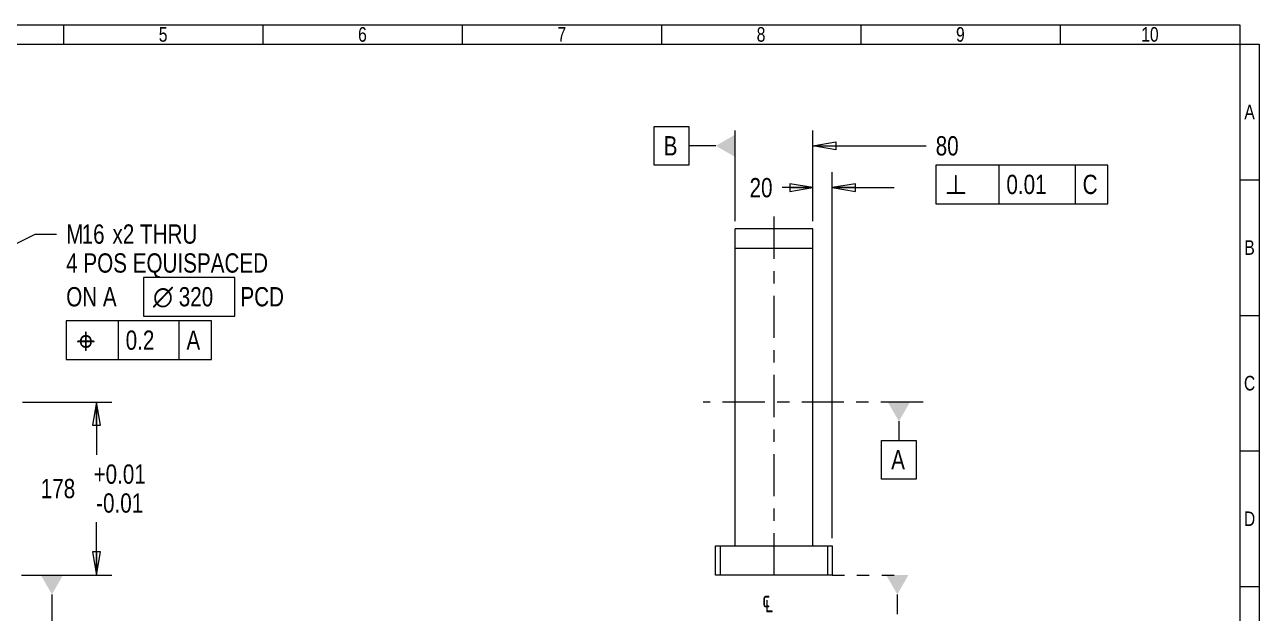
# Model space of a CAD drawing. Header units: inches. Extents: x 0.3 to 16.4, y 0.3 to 11.6.
# Drawn here: x 6.42 to 16.42, y 6.81 to 11.57 of the extents above; entities that cross this region are included whole.
import ezdxf
from ezdxf.enums import TextEntityAlignment as Align

# ---------------------------------------------------------------- set-up
doc = ezdxf.new("R2010")
doc.units = ezdxf.units.IN
doc.header["$LTSCALE"] = 0.909449
doc.header["$MEASUREMENT"] = 0
doc.linetypes.add('CENTER', pattern=[0.6, 0.375, -0.075, 0.075, -0.075])
doc.linetypes.add('DASHED', pattern=[0.2, 0.1, -0.1])
doc.layers.get('0').update_dxf_attribs({"linetype": 'CONTINUOUS'})
doc.layers.add('02___PRT_ALL_AXES', color=7, linetype='CONTINUOUS')
doc.styles.get("Standard").update_dxf_attribs({"font": 'txt', "width": 0.8})
doc.styles.add('TEXTSTYLE_1', font='gdt', dxfattribs={"width": 0.8})
doc.dimstyles.new('DIMSTYLE_1', dxfattribs={"dimtxt": 0.15625, "dimasz": 0.1875, "dimexe": 0.125, "dimexo": 0.0625, "dimgap": 0.078125, "dimtad": 0, "dimtih": 1, "dimtoh": 1, "dimlfac": 5, "dimzin": 4, "dimdsep": 46, "dimtxsty": 'Standard', "dimblk": 'CLOSED', "dimblk1": 'CLOSED', "dimblk2": 'CLOSED', "dimcen": 0.09, "dimadec": 0, "dimazin": 0, "dimtp": 0.01, "dimtm": 0.01, "dimtfac": 1, "dimtofl": 0, "dimtmove": 0, "dimatfit": 3, "dimldrblk": 'CLOSED', "dimfxl": 1, "dimtolj": 1, "dimtzin": 4, "dimarcsym": 0})
doc.dimstyles.new('DIMSTYLE_2', dxfattribs={"dimtxt": 0.15625, "dimasz": 0.1875, "dimexe": 0.125, "dimexo": 0.0625, "dimgap": 0.078125, "dimtad": 0, "dimtih": 1, "dimtoh": 1, "dimlfac": 5, "dimzin": 4, "dimdsep": 46, "dimtxsty": 'Standard', "dimblk": 'CLOSED', "dimblk1": 'CLOSED', "dimblk2": 'CLOSED', "dimcen": 0.09, "dimadec": 0, "dimazin": 0, "dimtol": 1, "dimtp": 0.01, "dimtm": 0.01, "dimtfac": 1, "dimtofl": 0, "dimtmove": 0, "dimatfit": 3, "dimldrblk": 'CLOSED', "dimfxl": 1, "dimtolj": 1, "dimtzin": 4, "dimarcsym": 0})
doc.dimstyles.new('DIMSTYLE_3', dxfattribs={"dimtxt": 0.15625, "dimasz": 0.1875, "dimexe": 0.125, "dimexo": 0.0625, "dimgap": 0.09, "dimtad": 0, "dimtih": 1, "dimtoh": 1, "dimlfac": 5, "dimzin": 4, "dimdsep": 46, "dimtxsty": 'Standard', "dimblk": 'CLOSED', "dimblk1": 'CLOSED', "dimblk2": 'CLOSED', "dimcen": 0.09, "dimadec": 0, "dimazin": 0, "dimtp": 0.01, "dimtm": 0.01, "dimtfac": 1, "dimtofl": 0, "dimtmove": 0, "dimatfit": 2, "dimldrblk": 'CLOSED', "dimfxl": 1, "dimtolj": 1, "dimtzin": 4, "dimarcsym": 0})

# ---------------------------------------------------------------- blocks, each defined once
blk = doc.blocks.new('_CLOSED')
at = {"color": 0, "linetype": 'ByBlock'}
for p, q in [((0, 0), (-1, 0.167)), ((-1, 0.167), (-1, -0.167)), ((-1, -0.167), (0, 0)), ((-1, 0), (0, 0))]:
    blk.add_line(p, q, dxfattribs=at)
blk = doc.blocks.new('*D1')
at = {"color": 2, "linetype": 'Continuous', "transparency": 16777216}
for p, q in [((12.8014, 9.9825), (12.8014, 10.3799)), ((12.9589, 7.4147), (12.9589, 10.3799)), ((12.8014, 10.2549), (12.5529, 10.2549)), ((12.9589, 10.2549), (13.4589, 10.2549))]:
    blk.add_line(p, q, dxfattribs=at)
at = {"color": 2, "linetype": 'Continuous', "transparency": 16777216, "xscale": 0.1875, "yscale": 0.1875, "zscale": 0.1875}
blk.add_blockref('_CLOSED', (12.8014, 10.2549), dxfattribs=at)
at = {"color": 2, "linetype": 'Continuous', "transparency": 16777216, "xscale": 0.1875, "yscale": 0.1875, "zscale": 0.1875, "rotation": 180}
blk.add_blockref('_CLOSED', (12.9589, 10.2549), dxfattribs=at)
at = {"color": 2, "linetype": 'Continuous', "transparency": 16777216, "insert": (12.4748, 10.333), "char_height": 0.15625, "width": 0.25, "attachment_point": 3, "line_spacing_factor": 0.9}
blk.add_mtext('20', dxfattribs=at)
blk = doc.blocks.new('*D2')
at = {"color": 2, "linetype": 'Continuous', "transparency": 16777216}
for p, q in [((6.4007, 8.5185), (7.125, 8.5185)), ((7, 8.5185), (7, 8.0911)), ((7, 7.1169), (7, 7.5442)), ((6.3935, 7.1169), (7.125, 7.1169))]:
    blk.add_line(p, q, dxfattribs=at)
at = {"color": 2, "linetype": 'Continuous', "transparency": 16777216, "xscale": 0.1875, "yscale": 0.1875, "zscale": 0.1875}
for p, rotation in [((7, 8.5185), 90), ((7, 7.1169), 270)]:
    blk.add_blockref('_CLOSED', p, dxfattribs=dict(at, rotation=rotation))
at = {"color": 2, "linetype": 'Continuous', "transparency": 16777216, "width": 0.8}
for s, p in [('+0.01', (7.1875, 7.8567)), ('178', (6.6875, 7.7396)), ('-0.01', (7.1875, 7.6224))]:
    blk.add_text(s, height=0.15625, dxfattribs=at).set_placement(p, align=Align.CENTER)
blk = doc.blocks.new('*D3')
at = {"color": 2, "linetype": 'Continuous', "transparency": 16777216}
for p, q in [((5.6301, 9.4377), (6.5042, 9.879)), ((6.5042, 9.879), (6.6761, 9.879))]:
    blk.add_line(p, q, dxfattribs=at)
at = {"color": 2, "linetype": 'Continuous', "transparency": 16777216, "xscale": 0.1875, "yscale": 0.1875, "zscale": 0.1875, "rotation": 206.7880639084}
blk.add_blockref('_CLOSED', (5.6301, 9.4377), dxfattribs=at)
at = {"color": 2, "linetype": 'Continuous', "transparency": 16777216, "width": 0.8}
for s, height, p in [('M', 0.1562, (6.7542, 9.8009)), ('16', 0.15625, (6.8792, 9.8009)), ('x2 THRU', 0.15625, (7.1292, 9.8009)), ('4 POS EQUISPACED', 0.15625, (6.7542, 9.5665)), ('ON A ', 0.15625, (6.7542, 9.2931)), ('320', 0.15625, (7.6657, 9.2931)), (' PCD', 0.15625, (8.1188, 9.2931))]:
    blk.add_text(s, height=height, dxfattribs=at).set_placement(p)
at = {"color": 2, "linetype": 'Continuous', "transparency": 16777216, "style": 'TEXTSTYLE_1'}
blk.add_text('n', height=0.1562, dxfattribs=at).set_placement((7.4574, 9.2931))
blk = doc.blocks.new('*T29')
at = {"color": 2, "linetype": 'Continuous'}
for p, q in [((0, 0), (15.8268, 0)), ((0, 0), (0, -0.1575)), ((1.4567, 0), (1.4567, -0.1575)), ((3.0709, 0), (3.0709, -0.1575)), ((4.685, 0), (4.685, -0.1575)), ((6.2992, 0), (6.2992, -0.1575)), ((7.9134, 0), (7.9134, -0.1575)), ((9.5276, 0), (9.5276, -0.1575)), ((11.1417, 0), (11.1417, -0.1575)), ((12.7559, 0), (12.7559, -0.1575)), ((14.3701, 0), (14.3701, -0.1575)), ((15.8268, 0), (15.8268, -0.1575)), ((0, -0.1575), (15.8268, -0.1575))]:
    blk.add_line(p, q, dxfattribs=at)
at = {"color": 2, "linetype": 'Continuous', "attachment_point": 2, "line_spacing_factor": 0.9}
for s, insert, char_height, width in [('1', (0.7283, -0.0197), 0.1181, 0.188976), ('2', (2.2638, -0.0197), 0.1181, 0.188976), ('3 ', (3.878, -0.0197), 0.11811, 0.377953), ('4', (5.4921, -0.0197), 0.1181, 0.188976), ('5', (7.1063, -0.0197), 0.1181, 0.188976), ('6', (8.7205, -0.0197), 0.1181, 0.188976), ('7', (10.3346, -0.0197), 0.1181, 0.188976), ('8', (11.9488, -0.0197), 0.1181, 0.188976), ('9', (13.563, -0.0197), 0.1181, 0.188976), ('10', (15.0984, -0.0197), 0.11811, 0.377953)]:
    blk.add_mtext(s, dxfattribs=dict(at, insert=insert, char_height=char_height, width=width))
blk = doc.blocks.new('*T32')
at = {"color": 2, "linetype": 'Continuous'}
for p, q in [((0, 0), (0.1575, 0)), ((0, 0), (0, -10.9843)), ((0.1575, 0), (0.1575, -10.9843)), ((0, -1.0984), (0.1575, -1.0984)), ((0, -2.1969), (0.1575, -2.1969)), ((0, -3.2953), (0.1575, -3.2953)), ((0, -4.3937), (0.1575, -4.3937)), ((0, -5.4921), (0.1575, -5.4921)), ((0, -6.5906), (0.1575, -6.5906)), ((0, -7.689), (0.1575, -7.689)), ((0, -8.7874), (0.1575, -8.7874)), ((0, -9.8858), (0.1575, -9.8858)), ((0, -10.9843), (0.1575, -10.9843))]:
    blk.add_line(p, q, dxfattribs=at)
at = {"color": 2, "linetype": 'Continuous', "char_height": 0.1181, "width": 0.188976, "attachment_point": 2, "line_spacing_factor": 0.9}
for s, insert in [('A', (0.0787, -0.4902)), ('B', (0.0787, -1.5886)), ('C', (0.0787, -2.687)), ('D', (0.0787, -3.7854)), ('E', (0.0787, -4.8839)), ('F', (0.0787, -5.9823)), ('G', (0.0787, -7.0807)), ('H', (0.0787, -8.1791)), ('J', (0.0787, -9.2776)), ('K', (0.0787, -10.376))]:
    blk.add_mtext(s, dxfattribs=dict(at, insert=insert))

msp = doc.modelspace()

# ---------------------------------------------------------------- linework, layer by layer
at = {"color": 2, "linetype": 'Continuous'}
for p, q in [((11.5152, 10.4375), (11.5152, 10.75)), ((11.5152, 10.75), (11.7965, 10.75)), ((11.7965, 10.75), (11.7965, 10.4375)), ((12.1715, 9.9825), (12.1715, 10.7187)), ((12.8014, 9.9825), (12.8014, 10.7187)), ((12.0152, 10.5937), (11.7965, 10.5937)), ((12.8014, 10.5937), (13.7182, 10.5937)), ((11.7965, 10.4375), (11.5152, 10.4375)), ((13.7964, 10.4375), (13.7964, 10.125)), ((15.1896, 10.4375), (13.7964, 10.4375)), ((14.3107, 10.125), (14.3107, 10.4375)), ((14.9279, 10.125), (14.9279, 10.4375)), ((15.1896, 10.125), (15.1896, 10.4375)), ((13.7964, 10.125), (15.1896, 10.125)), ((7.9313, 9.1759), (6.7542, 9.1759)), ((6.7542, 9.1759), (6.7542, 8.8634)), ((7.1774, 8.8634), (7.1774, 9.1759)), ((7.6696, 8.8634), (7.6696, 9.1759)), ((7.9313, 8.8634), (7.9313, 9.1759)), ((6.7542, 8.8634), (7.9313, 8.8634)), ((6.6388, 6.9606), (6.6388, 6.7148)), ((13.4855, 6.9606), (13.4855, 6.7994))]:
    msp.add_line(p, q, dxfattribs=at)
at = {"color": 7, "linetype": 'Continuous'}
for p, q in [((12.1715, 7.3531), (12.1715, 9.92)), ((12.8014, 9.92), (12.1715, 9.92)), ((12.8014, 7.3531), (12.8014, 9.92)), ((12.8014, 9.7626), (12.1715, 9.7626)), ((12.014, 7.3531), (12.9589, 7.3531)), ((12.014, 7.1169), (12.014, 7.3531)), ((12.0534, 7.1169), (12.0534, 7.3531)), ((12.9195, 7.3531), (12.9195, 7.1169)), ((12.9589, 7.3531), (12.9589, 7.1169)), ((12.9589, 7.1169), (12.014, 7.1169))]:
    msp.add_line(p, q, dxfattribs=at)
at = {"color": 2, "linetype": 'DASHED'}
for p, q in [((6.2382, 7.1169), (6.6388, 7.1169)), ((12.9589, 7.1169), (13.4855, 7.1169))]:
    msp.add_line(p, q, dxfattribs=at)
at = {"color": 2, "linetype": 'Continuous'}
for points in [[(12.8014, 10.5937), (12.9889, 10.625), (12.9889, 10.5625), (12.8014, 10.5937)], [(7.3792, 9.215), (8.1188, 9.215), (8.1188, 9.5275), (7.3792, 9.5275), (7.3792, 9.215)]]:
    msp.add_lwpolyline(points, dxfattribs=at)
for points in [[(12.1715, 10.6839), (12.1715, 10.5035), (12.0152, 10.5937)], [(6.5486, 7.1169), (6.729, 7.1169), (6.6388, 6.9606)], [(13.3953, 7.1169), (13.5757, 7.1169), (13.4855, 6.9606)]]:
    msp.add_solid(points, dxfattribs=at)
at = {"layer": '02___PRT_ALL_AXES', "color": 7, "linetype": 'CENTER'}
msp.add_line((12.4864, 10.02), (12.4864, 7.0169), dxfattribs=at)
at = {"layer": '02___PRT_ALL_AXES', "color": 2, "linetype": 'CENTER'}
msp.add_line((13.6937, 8.5185), (11.914, 8.5185), dxfattribs=at)
at = {"layer": '02___PRT_ALL_AXES', "color": 2, "linetype": 'Continuous'}
for p, q in [((13.4984, 8.3622), (13.4984, 8.207)), ((13.3578, 8.207), (13.639, 8.207)), ((13.3578, 7.8945), (13.3578, 8.207)), ((13.639, 8.207), (13.639, 7.8945)), ((13.639, 7.8945), (13.3578, 7.8945))]:
    msp.add_line(p, q, dxfattribs=at)
msp.add_solid([(13.4082, 8.5185), (13.5886, 8.5185), (13.4984, 8.3622)], dxfattribs=at)

# ---------------------------------------------------------------- block references
for name, p in [('*T29', (0.4331, 11.5748)), ('*T32', (16.2598, 11.4173))]:
    msp.add_blockref(name, p)

# ---------------------------------------------------------------- texts
at = {"color": 2, "linetype": 'Continuous', "style": 'TEXTSTYLE_1'}
for s, p in [('b', (13.8745, 10.2031)), ('j', (6.8324, 8.9415))]:
    msp.add_text(s, height=0.1562, dxfattribs=at).set_placement(p)
at = {"color": 2, "linetype": 'Continuous', "width": 0.8}
for s, height, p in [('0.01', 0.15625, (14.3693, 10.2031)), ('C', 0.1562, (14.9865, 10.2031)), ('0.2', 0.15625, (7.236, 8.9415)), ('A', 0.1562, (7.7282, 8.9415))]:
    msp.add_text(s, height=height, dxfattribs=at).set_placement(p)
at = {"color": 2, "linetype": 'Continuous', "attachment_point": 1, "line_spacing_factor": 0.9}
for s, insert, char_height, width in [('B', (11.5934, 10.6719), 0.1562, 0.125), ('80', (13.7964, 10.6719), 0.15625, 0.25)]:
    msp.add_mtext(s, dxfattribs=dict(at, insert=insert, char_height=char_height, width=width))
at = {"color": 2, "linetype": 'Continuous', "insert": (12.3915, 6.9869), "char_height": 0.15625, "width": 0.247396, "attachment_point": 1, "line_spacing_factor": 0.9, "style": 'TEXTSTYLE_1'}
msp.add_mtext('{\\Fgdt;q}', dxfattribs=at)
at = {"layer": '02___PRT_ALL_AXES', "color": 2, "linetype": 'Continuous', "insert": (13.4359, 8.1289), "char_height": 0.1562, "width": 0.125, "attachment_point": 1, "line_spacing_factor": 0.9}
msp.add_mtext('A', dxfattribs=at)

# ---------------------------------------------------------------- dimensions: what is measured, and where the dimension line sits
at = {"color": 2, "linetype": 'Continuous'}
for base, p1, p2, angle, dimstyle, picture, middle in [((12.8014, 10.2549), (12.9589, 7.3522), (12.8014, 9.92), 180, 'DIMSTYLE_1', '*D1', (12.3498, 10.2549)), ((7, 8.5185), (6.331, 7.1169), (6.3382, 8.5185), 90, 'DIMSTYLE_2', '*D2', (7, 7.8177))]:
    dim = msp.add_linear_dim(base=base, p1=p1, p2=p2, angle=angle, dimstyle=dimstyle, dxfattribs=at)
    dim.commit()
    dim.dimension.update_dxf_attribs({"geometry": picture, "text_midpoint": middle, "dimtype": 160})
dim = msp.add_diameter_dim_2p(p1=(5.6301, 9.4377), p2=(5.5177, 9.3809), text='M<>x2 THRU\\P4 POS EQUISPACED\\PON A ^An^B320 PCD', dimstyle='DIMSTYLE_3', override={"dimpost": '<>'}, dxfattribs=at)
dim.commit()
dim.dimension.update_dxf_attribs({"geometry": '*D3', "text_midpoint": (7.7542, 9.6251), "dimtype": 163})

doc.saveas('drawing.dxf')
